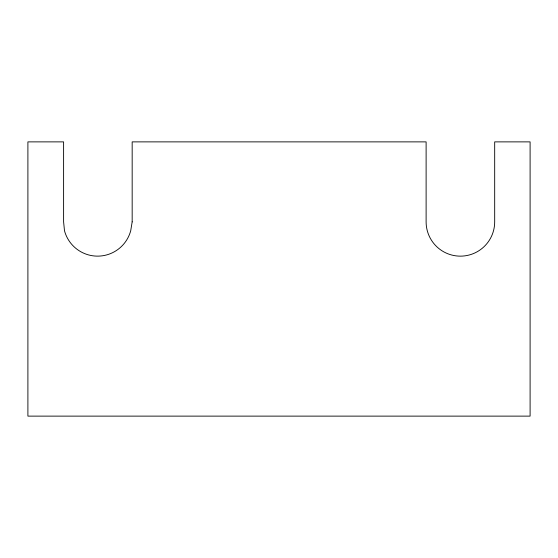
<?xml version="1.0" encoding="UTF-8"?>
<svg xmlns="http://www.w3.org/2000/svg" width="558" height="558" viewBox="0 0 558 558"><rect width="100%" height="100%" fill="white"/><g stroke="black" fill="none" stroke-linecap="round" stroke-linejoin="round"><path stroke-width="0.84" d="M132.169 221.868L130.712 230.74A34.282 34.282 0 0 1 64.491 230.74L63.605 221.868L63.605 141.878L27.9 141.878L27.9 416.122L530.1 416.122L530.1 141.878L494.681 141.878L494.681 221.868A34.282 34.282 0 0 1 460.399 256.15A34.282 34.282 0 0 1 426.117 221.868L426.117 141.878L132.169 141.878L132.169 221.868"/></g></svg>
